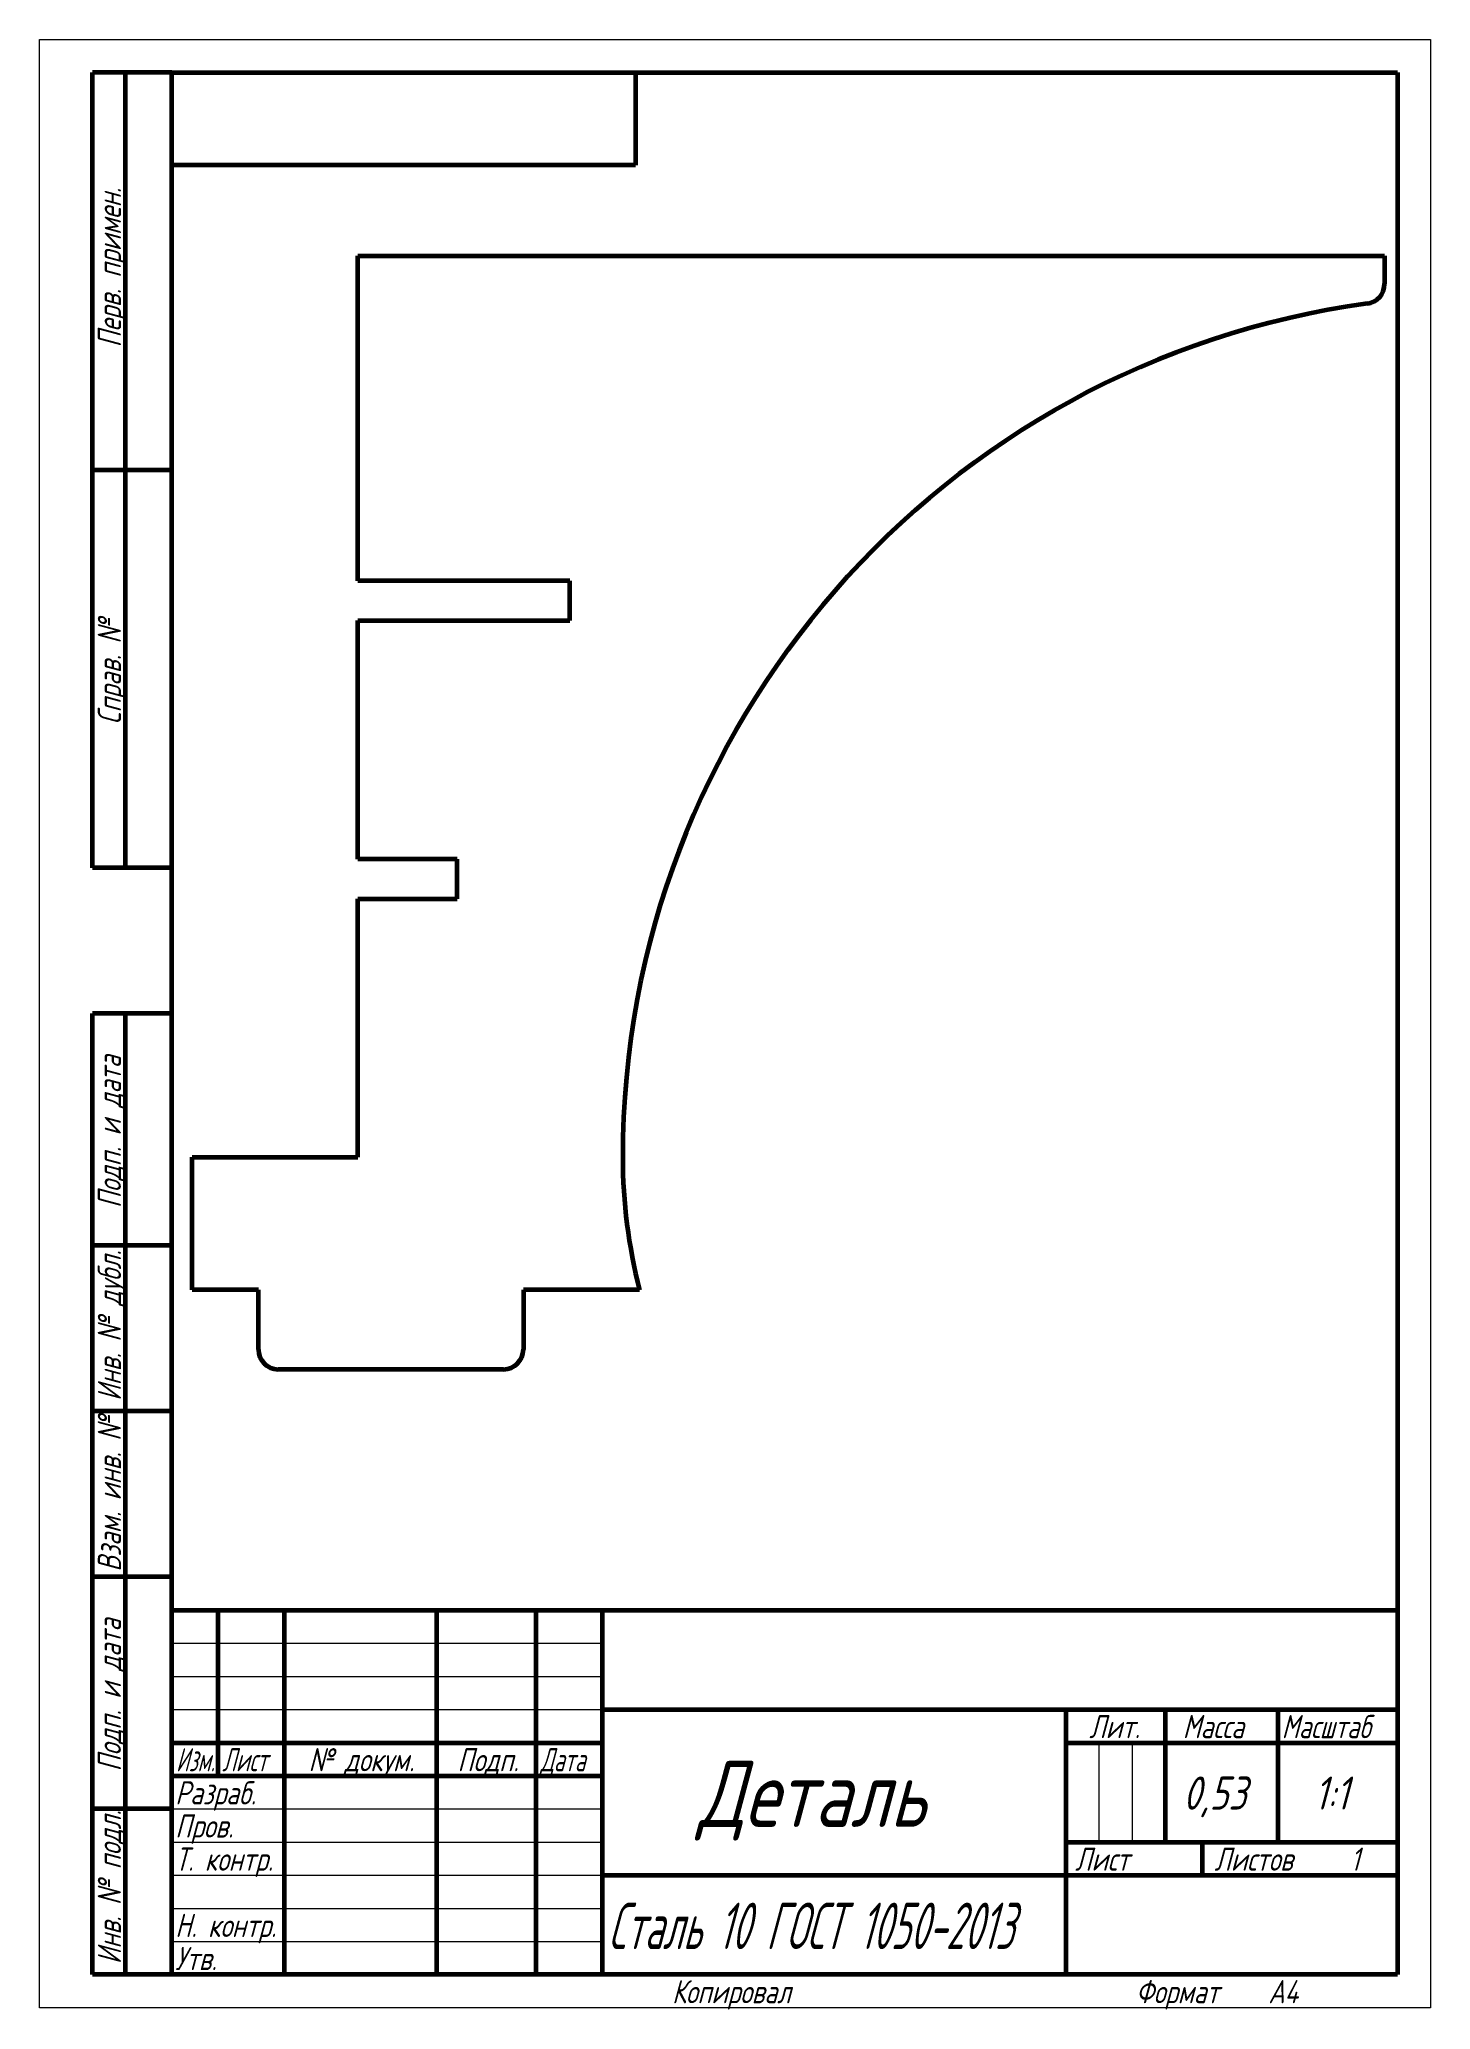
# Model space of a CAD drawing. Header units: inches. Extents: x 0 to 210, y 0 to 297.
import ezdxf

# ---------------------------------------------------------------- set-up
doc = ezdxf.new("R2010")
doc.units = ezdxf.units.IN
doc.linetypes.add('K5LT_BASIC', pattern=[0])
doc.linetypes.add('K5LT_THIN', pattern=[0])
doc.layers.add('Системный слой (1)', color=251, linetype='Continuous', true_color=0x6c6c6c)
doc.styles.add('KTEXTSTYLE', font='GOST_AU.SHX', dxfattribs={"width": 0.96, "height": 5})

# ---------------------------------------------------------------- blocks, each defined once
blk = doc.blocks.new('U0')
at = {"color": 7, "linetype": 'K5LT_THIN', "lineweight": 18}
for p, q in [((0, 0), (0, 297)), ((0, 297), (210, 297)), ((210, 297), (210, 0)), ((20, 55), (85, 55)), ((20, 50), (85, 50)), ((20, 45), (85, 45)), ((159.96, 25), (159.96, 40)), ((164.98, 25), (164.98, 40)), ((20, 30), (85, 30)), ((20, 25), (85, 25)), ((20, 20), (85, 20)), ((20, 15), (85, 15)), ((20, 10), (85, 10)), ((210, 0), (0, 0))]:
    blk.add_line(p, q, dxfattribs=at)
at = {"color": 150, "linetype": 'K5LT_BASIC', "lineweight": 60, "true_color": 0x0080ff}
for p, q in [((8, 172), (8, 292)), ((20, 292), (8, 292)), ((13, 172), (13, 292)), ((20, 5), (20, 292)), ((20, 292), (205, 292)), ((90, 292), (90, 278)), ((205, 292), (205, 5)), ((90, 278), (20, 278)), ((20, 232), (8, 232)), ((20, 172), (8, 172)), ((8, 5), (8, 150)), ((20, 150), (8, 150)), ((13, 5), (13, 150)), ((20, 115), (8, 115)), ((20, 90), (8, 90)), ((20, 65), (8, 65)), ((20, 60), (205, 60)), ((20, 5), (20, 60)), ((27, 35), (27, 60)), ((37, 5), (37, 60)), ((60, 5), (60, 60)), ((75, 5), (75, 60)), ((85, 5), (85, 60)), ((85, 45), (205, 45)), ((155, 5), (155, 45)), ((170, 25), (170, 45)), ((187, 25), (187, 45)), ((20, 40), (85, 40)), ((155, 40), (170, 40)), ((170, 40), (205, 40)), ((20, 35), (85, 35)), ((20, 30), (8, 30)), ((155, 25), (205, 25)), ((175.57, 20), (175.57, 25)), ((85, 20), (155, 20)), ((155, 20), (205, 20)), ((20, 5), (8, 5)), ((205, 5), (20, 5))]:
    blk.add_line(p, q, dxfattribs=at)
at = {"color": 7, "char_height": 3.5, "attachment_point": 1, "rotation": 90, "style": 'KTEXTSTYLE'}
for s, insert in [('\\H5.0;\\W1.000;\\Q15;\\Q15;\\W0.965;\\H3.50;Перв. примен.', (8.82, 250.52)), ('\\H5.0;\\W1.000;\\Q15;\\Q15;\\W0.965;\\H3.50;Справ. №', (8.82, 193.63)), ('\\H5.0;\\W1.000;\\Q15;\\Q15;\\W0.965;\\H3.50;Подп. и дата', (8.82, 120.66)), ('\\H5.0;\\W1.000;\\Q15;\\Q15;\\W0.965;\\H3.50;Инв. № дубл.', (8.82, 91.57)), ('\\H5.0;\\W1.000;\\Q15;\\Q15;\\W0.965;\\H3.50;Взам. инв. №', (8.82, 65.8)), ('\\H5.0;\\W1.000;\\Q15;\\Q15;\\W0.965;\\H3.50;Подп. и дата', (8.82, 35.66)), ('\\H5.0;\\W1.000;\\Q15;\\Q15;\\W0.965;\\H3.50;Инв. № подл.', (8.82, 6.57))]:
    blk.add_mtext(s, dxfattribs=dict(at, insert=insert))
at = {"color": 7, "attachment_point": 1, "style": 'KTEXTSTYLE'}
for s, insert, char_height in [('\\H5.0;\\W1.000;\\Q15;\\Q15;\\W0.965;\\H3.50;Лит.', (158.47, 44.18), 3.5), ('\\H5.0;\\W1.000;\\Q15;\\Q15;\\W0.965;\\H3.50;Масса', (172.58, 44.18), 3.5), ('\\H5.0;\\W1.000;\\Q15;\\Q15;\\W0.930;\\H3.50;Масштаб', (187.52, 44.18), 3.5), ('\\H5.0;\\W1.000;\\Q15;\\Q15;\\W0.784;\\H3.50;Изм.', (20.62, 39.18), 3.5), ('\\H5.0;\\W1.000;\\Q15;\\Q15;\\W0.799;\\H3.50;Лист', (27.61, 39.18), 3.5), ('\\H5.0;\\W1.000;\\Q15;\\Q15;\\W0.965;\\H3.50;№ докум.', (40.63, 39.18), 3.5), ('\\H5.0;\\W1.000;\\Q15;\\Q15;\\W0.965;\\H3.50;Подп.', (63.1, 39.18), 3.5), ('\\H5.0;\\W1.000;\\Q15;\\Q15;\\W0.799;\\H3.50;Дата', (75.61, 39.18), 3.5), ('\\H5.0;\\W1.000;\\Q15;\\Q15;\\W0.965;\\H10.00;Деталь', (99.39, 37.29), 10), ('\\H5.0;\\W1.000;\\Q15;\\Q15;\\W0.965;\\H3.50;Разраб.', (20.5, 34.18), 3.5), ('\\H5.0;\\W1.000;\\Q15;\\Q15;\\W0.965;0,53', (172.63, 34.9), 5), ('\\H5.0;\\W1.000;\\Q15;\\Q15;\\W0.965;{\\c16711680;1:1}', (192.44, 34.9), 5), ('\\H5.0;\\W1.000;\\Q15;\\Q15;\\W0.965;\\H3.50;Пров.', (20.5, 29.18), 3.5), ('\\H5.0;\\W1.000;\\Q15;\\Q15;\\W0.965;\\H3.50;Т. контр.', (20.5, 24.18), 3.5), ('\\H5.0;\\W1.000;\\Q15;\\Q15;\\W0.965;\\H3.50;Лист', (156.32, 24.18), 3.5), ('\\H5.0;\\W1.000;\\Q15;\\Q15;\\W0.965;\\H3.50;Листов', (177.36, 24.18), 3.5), ('\\H5.0;\\W1.000;\\Q15;\\Q15;\\W0.965;\\H3.50;1', (197.91, 24.18), 3.5), ('\\H5.0;\\W1.000;\\Q15;\\Q15;\\W0.705;\\H7.00;Сталь 10 ГОСТ 1050-2013', (85.84, 15.86), 7), ('\\H5.0;\\W1.000;\\Q15;\\Q15;\\W0.965;\\H3.50;Н. контр.', (20.5, 14.18), 3.5), ('\\H5.0;\\W1.000;\\Q15;\\Q15;\\W0.965;\\H3.50;Утв.', (20.5, 9.18), 3.5), ('\\H5.0;\\W1.000;\\Q15;\\Q15;\\W0.965;\\H3.50;Копировал', (95.5, 4.18), 3.5), ('\\H5.0;\\W1.000;\\Q15;\\Q15;\\W0.965;\\H3.50;Формат', (165.5, 4.18), 3.5), ('\\H5.0;\\W1.000;\\Q15;\\Q15;\\W0.965;\\H3.50;A4', (185.5, 4.18), 3.5)]:
    blk.add_mtext(s, dxfattribs=dict(at, insert=insert, char_height=char_height))

msp = doc.modelspace()

# ---------------------------------------------------------------- linework, layer by layer
at = {"layer": 'Системный слой (1)', "color": 150, "linetype": 'K5LT_BASIC', "lineweight": 60, "true_color": 0x0080ff}
for p, q in [((48.05, 264.33), (203.05, 264.33)), ((48.05, 215.33), (48.05, 264.33)), ((203.05, 264.33), (203.05, 260.1)), ((80.05, 215.33), (48.05, 215.33)), ((80.05, 209.33), (80.05, 215.33)), ((48.05, 173.33), (48.05, 209.33)), ((48.05, 209.33), (80.05, 209.33)), ((63.05, 173.33), (48.05, 173.33)), ((63.05, 167.33), (63.05, 173.33)), ((48.05, 128.33), (48.05, 167.33)), ((48.05, 167.33), (63.05, 167.33)), ((23.05, 128.33), (48.05, 128.33)), ((23.05, 108.33), (23.05, 128.33)), ((33.05, 108.33), (23.05, 108.33)), ((33.05, 99.33), (33.05, 108.33)), ((90.59, 108.33), (73.05, 108.33)), ((73.05, 108.33), (73.05, 99.33)), ((70.05, 96.33), (36.05, 96.33))]:
    msp.add_line(p, q, dxfattribs=at)
for centre, radius, start, end in [((200.05, 260.1), 3, 277.7782, 0), ((218.05, 128.33), 130, 97.7782, 180), ((168.05, 128.33), 80, 180, 194.4775), ((36.05, 99.33), 3, 180, 270), ((70.05, 99.33), 3, 270, 0)]:
    msp.add_arc(centre, radius, start, end, dxfattribs=at)

# ---------------------------------------------------------------- block references
msp.add_blockref('U0', (0, 0))

doc.saveas('drawing.dxf')
